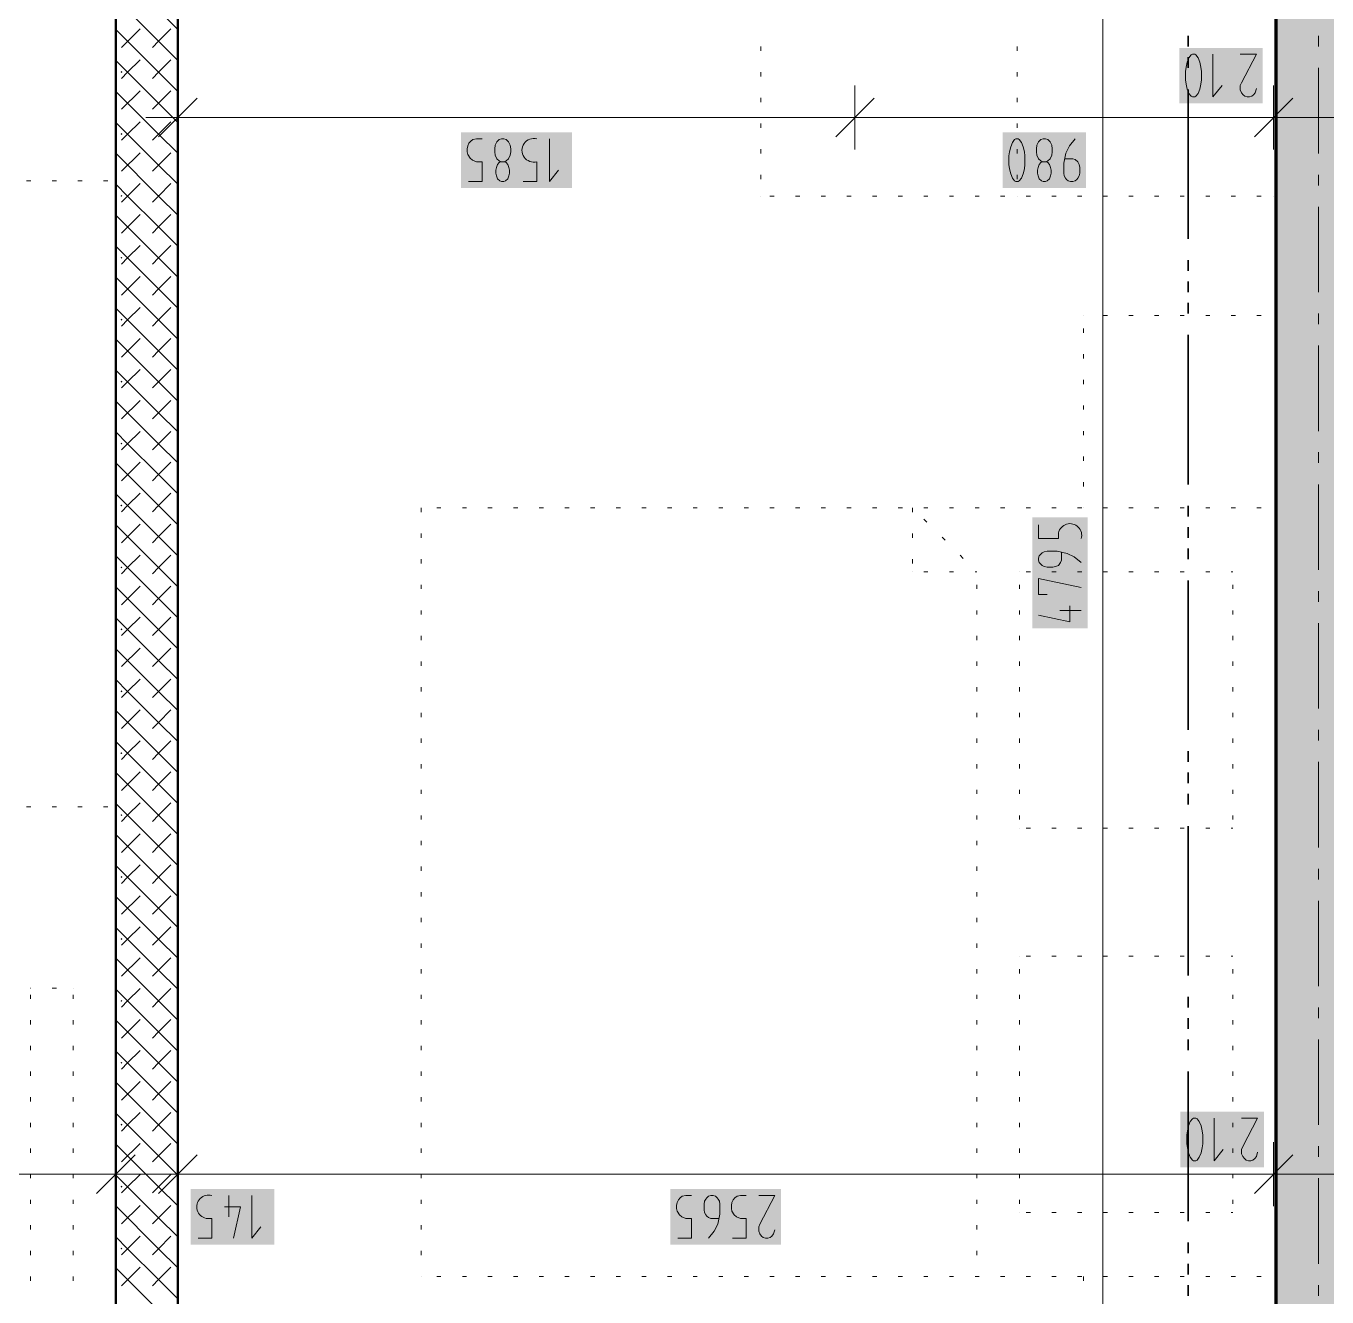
# Model space of a CAD drawing. Header units: millimetres. Extents: x 0 to 594, y 0 to 420.
# Drawn here: x 255.28 to 286.49, y 149.16 to 179.67 of the extents above; entities that cross this region are included whole.
import ezdxf

# ---------------------------------------------------------------- set-up
doc = ezdxf.new("R2010")
doc.units = ezdxf.units.MM
doc.header["$LTSCALE"] = 8
for name, color, linetype in [('PDF_Koty delkove', 7, 'Continuous'), ('PDF_Nabytek', 7, 'Continuous'), ('PDF_Osy hlavni', 7, 'Continuous'), ('PDF_Pozarni useky', 7, 'Continuous'), ('PDF_Pricky zdene', 7, 'Continuous'), ('PDF_Steny obvodove nosne', 7, 'Continuous')]:
    doc.layers.add(name, color=color, linetype=linetype)

msp = doc.modelspace()

# ---------------------------------------------------------------- linework, layer by layer
at = {"layer": 'PDF_Koty delkove', "lineweight": 18}
for points in [[(281.111, 141.969), (281.111, 172.52), (281.111, 191.118), (281.111, 197.78), (281.111, 199.266), (281.111, 221.099), (281.111, 223.712)], [(283.484, 178.376), (283.484, 178.581), (283.47, 178.683), (283.442, 178.803), (283.401, 178.906), (283.346, 178.974), (283.319, 178.992), (283.264, 178.992), (283.236, 178.974), (283.182, 178.906), (283.141, 178.803), (283.114, 178.683), (283.1, 178.581)], [(283.757, 178.992), (283.757, 177.967), (283.976, 178.239)], [(284.414, 178.992), (284.798, 178.992), (284.441, 178.308), (284.414, 178.239), (284.414, 178.137), (284.441, 178.069), (284.482, 178.018), (284.523, 177.983), (284.578, 177.967), (284.633, 177.967), (284.688, 177.983), (284.729, 178.018), (284.77, 178.069), (284.798, 178.171)], [(283.1, 178.581), (283.1, 178.376), (283.114, 178.274), (283.141, 178.154), (283.182, 178.052), (283.236, 177.983), (283.264, 177.967), (283.319, 177.967), (283.346, 177.983), (283.401, 178.052), (283.442, 178.154), (283.47, 178.274), (283.484, 178.376)], [(258.921, 178.242), (258.921, 177.473), (258.921, 176.704)], [(275.167, 178.242), (275.167, 177.473), (275.167, 176.704)], [(285.212, 178.242), (285.212, 177.473), (285.212, 176.704)], [(259.382, 177.934), (258.459, 177.012)], [(275.628, 177.934), (274.706, 177.012)], [(285.673, 177.934), (284.75, 177.012)], [(258.921, 177.473), (258.152, 177.473)], [(313.656, 177.473), (304.19, 177.473), (299.534, 177.473), (297.409, 177.473), (287.364, 177.473), (285.212, 177.473), (275.167, 177.473), (258.921, 177.473)], [(265.893, 175.936), (266.222, 175.936), (266.222, 176.413), (266.085, 176.413), (265.989, 176.448), (265.934, 176.499), (265.88, 176.585), (265.866, 176.652), (265.866, 176.721), (265.88, 176.79), (265.907, 176.857), (265.948, 176.908), (266.003, 176.943), (266.085, 176.961), (266.222, 176.961)], [(267.837, 176.961), (267.837, 175.936), (268.056, 176.208)], [(279.52, 176.721), (279.52, 176.652), (279.534, 176.567), (279.574, 176.482), (279.629, 176.431), (279.656, 176.413), (279.766, 176.413), (279.793, 176.431), (279.848, 176.482), (279.889, 176.567), (279.903, 176.652), (279.903, 176.721), (279.889, 176.806), (279.848, 176.892), (279.793, 176.943), (279.738, 176.961), (279.684, 176.961), (279.629, 176.943)], [(279.629, 176.943), (279.574, 176.892), (279.534, 176.806), (279.52, 176.721)], [(280.45, 176.961), (280.313, 176.79), (280.231, 176.618), (280.177, 176.38), (280.177, 176.14), (280.191, 176.072), (280.218, 176.021), (280.245, 175.987), (280.286, 175.952), (280.341, 175.936), (280.395, 175.936), (280.45, 175.952), (280.491, 175.987), (280.519, 176.021), (280.547, 176.072), (280.56, 176.14), (280.56, 176.277), (280.547, 176.345), (280.519, 176.413), (280.45, 176.465), (280.395, 176.482), (280.204, 176.482)], [(266.77, 176.413), (266.797, 176.396), (266.838, 176.345), (266.865, 176.277), (266.879, 176.208), (266.879, 176.14), (266.865, 176.072), (266.838, 176.003), (266.783, 175.952), (266.742, 175.936), (266.688, 175.936), (266.647, 175.952), (266.592, 176.003), (266.564, 176.072), (266.55, 176.14), (266.55, 176.208), (266.564, 176.277), (266.592, 176.345), (266.633, 176.396)], [(266.633, 176.396), (266.66, 176.413)], [(279.766, 176.413), (279.793, 176.396), (279.834, 176.345), (279.862, 176.277), (279.875, 176.208), (279.875, 176.14), (279.862, 176.072), (279.834, 176.003), (279.779, 175.952), (279.738, 175.936), (279.684, 175.936), (279.643, 175.952), (279.588, 176.003), (279.561, 176.072), (279.547, 176.14), (279.547, 176.208), (279.561, 176.277), (279.588, 176.345), (279.629, 176.396), (279.656, 176.413)], [(280.598, 166.791), (280.427, 166.928), (280.256, 167.01), (280.017, 167.064), (279.777, 167.064), (279.71, 167.05), (279.658, 167.023), (279.625, 166.996), (279.59, 166.955), (279.573, 166.9), (279.573, 166.846), (279.59, 166.791), (279.625, 166.749), (279.658, 166.722), (279.71, 166.694), (279.777, 166.68), (279.915, 166.68), (279.982, 166.694), (280.051, 166.722), (280.102, 166.791), (280.12, 166.846), (280.12, 167.037)], [(279.777, 166.023), (279.573, 166.023), (279.573, 166.407), (280.598, 166.189)], [(280.325, 165.75), (280.325, 165.366), (279.573, 165.531)], [(280.598, 165.641), (280.086, 165.641)], [(283.786, 153.458), (283.786, 152.433), (284.005, 152.705)], [(284.443, 153.458), (284.827, 153.458), (284.471, 152.774), (284.443, 152.705), (284.443, 152.603), (284.471, 152.535), (284.512, 152.484), (284.553, 152.449), (284.608, 152.433), (284.662, 152.433), (284.717, 152.449)], [(257.434, 152.88), (257.434, 152.111), (257.434, 151.343)], [(258.921, 152.88), (258.921, 152.111), (258.921, 151.343)], [(285.212, 152.88), (285.212, 152.111), (285.212, 151.343)], [(257.896, 152.573), (256.973, 151.65)], [(259.382, 152.573), (258.459, 151.65)], [(284.717, 152.449), (284.758, 152.484), (284.799, 152.535), (284.827, 152.637)], [(285.673, 152.573), (284.75, 151.65)], [(287.364, 152.111), (285.212, 152.111), (258.921, 152.111), (257.434, 152.111), (222.79, 152.111), (220.637, 152.111), (185.993, 152.111), (184.506, 152.111), (158.215, 152.111), (156.063, 152.111), (143.251, 152.111), (140.893, 152.111), (128.081, 152.111), (125.928, 152.111), (69.759, 152.111), (65.966, 152.111), (65.197, 152.111)], [(260.148, 151.599), (260.148, 151.086)], [(260.696, 151.599), (260.696, 150.574), (260.914, 150.847)], [(270.916, 150.574), (271.244, 150.574), (271.244, 151.051), (271.107, 151.051), (271.012, 151.086), (270.957, 151.138), (270.903, 151.223), (270.889, 151.29), (270.889, 151.359), (270.903, 151.428), (270.93, 151.495), (270.971, 151.547), (271.025, 151.581), (271.107, 151.599), (271.244, 151.599)], [(271.901, 151.051), (271.71, 151.051), (271.655, 151.069), (271.614, 151.103), (271.587, 151.138), (271.56, 151.188), (271.546, 151.256), (271.546, 151.393), (271.56, 151.461), (271.587, 151.513), (271.614, 151.547), (271.655, 151.581), (271.71, 151.599), (271.764, 151.599), (271.819, 151.581), (271.86, 151.547), (271.887, 151.513), (271.915, 151.461), (271.929, 151.393), (271.929, 151.154), (271.874, 150.915), (271.792, 150.744), (271.655, 150.574)], [(272.203, 151.359), (272.217, 151.428), (272.244, 151.495), (272.285, 151.547), (272.339, 151.581), (272.421, 151.599), (272.558, 151.599)], [(272.86, 151.599), (273.243, 151.599), (272.887, 150.915), (272.86, 150.847), (272.86, 150.744), (272.887, 150.676), (272.928, 150.625), (272.969, 150.59), (273.024, 150.574), (273.078, 150.574), (273.133, 150.59), (273.174, 150.625), (273.215, 150.676), (273.243, 150.778)], [(260.039, 151.325), (260.422, 151.325), (260.257, 150.574)], [(272.23, 150.574), (272.558, 150.574), (272.558, 151.051), (272.421, 151.051), (272.326, 151.086), (272.271, 151.138), (272.217, 151.223), (272.203, 151.29), (272.203, 151.359)]]:
    msp.add_lwpolyline(points, dxfattribs=at)
for points in [[(266.523, 176.721), (266.523, 176.652), (266.537, 176.567), (266.578, 176.482), (266.633, 176.431), (266.66, 176.413), (266.77, 176.413), (266.797, 176.431), (266.852, 176.482), (266.893, 176.567), (266.907, 176.652), (266.907, 176.721), (266.893, 176.806), (266.852, 176.892), (266.797, 176.943), (266.742, 176.961), (266.688, 176.961), (266.633, 176.943), (266.578, 176.892), (266.537, 176.806)], [(278.863, 176.55), (278.863, 176.345), (278.877, 176.243), (278.904, 176.123), (278.945, 176.021), (278.999, 175.952), (279.027, 175.936), (279.081, 175.936), (279.109, 175.952), (279.163, 176.021), (279.205, 176.123), (279.232, 176.243), (279.246, 176.345), (279.246, 176.55), (279.232, 176.652), (279.205, 176.772), (279.163, 176.875), (279.109, 176.943), (279.081, 176.961), (279.027, 176.961), (278.999, 176.943), (278.945, 176.875), (278.904, 176.772), (278.877, 176.652)], [(283.129, 153.047), (283.129, 152.842), (283.143, 152.74), (283.17, 152.62), (283.212, 152.518), (283.266, 152.449), (283.294, 152.433), (283.348, 152.433), (283.376, 152.449), (283.43, 152.518), (283.471, 152.62), (283.499, 152.74), (283.513, 152.842), (283.513, 153.047), (283.499, 153.149), (283.471, 153.269), (283.43, 153.372), (283.376, 153.44), (283.348, 153.458), (283.294, 153.458), (283.266, 153.44), (283.212, 153.372), (283.17, 153.269), (283.143, 153.149)]]:
    msp.add_lwpolyline(points, close=True, dxfattribs=at)
for points in [[(267.207, 175.936), (267.536, 175.936), (267.536, 176.413, -1.306892), (267.536, 176.961)], [(279.573, 167.694), (279.573, 167.365), (280.051, 167.365), (280.051, 167.503, -1.034077), (280.598, 167.365)], [(259.409, 150.574), (259.737, 150.574), (259.737, 151.051), (259.6, 151.051, -1.034071), (259.737, 151.599)]]:
    msp.add_lwpolyline(points, format="xyb", dxfattribs=at)
at = {"layer": 'PDF_Koty delkove', "color": 7, "lineweight": 18, "true_color": 0xffffff, "transparency": 33554559}
for points in [[(284.951, 179.145), (282.947, 179.145), (284.951, 177.813), (282.947, 177.813)], [(268.375, 177.114), (265.713, 177.114), (268.375, 175.782), (265.713, 175.782)], [(280.714, 177.114), (278.709, 177.114), (280.714, 175.782), (278.709, 175.782)], [(280.752, 165.213), (280.752, 167.875), (279.42, 165.213), (279.42, 167.875)], [(284.981, 153.612), (282.976, 153.612), (284.981, 152.279), (282.976, 152.279)], [(261.233, 151.753), (259.228, 151.753), (261.233, 150.42), (259.228, 150.42)], [(273.397, 151.753), (270.735, 151.753), (273.397, 150.42), (270.735, 150.42)]]:
    msp.add_solid(points, dxfattribs=at)
at = {"layer": 'PDF_Nabytek', "lineweight": 13}
for points in [[(257.434, 179.072), (257.434, 179.174)], [(272.912, 179.072), (272.912, 179.174)], [(272.912, 179.072), (272.912, 179.174)], [(279.062, 179.072), (279.062, 179.174)], [(257.434, 178.457), (257.434, 178.559)], [(272.912, 178.457), (272.912, 178.559)], [(272.912, 178.457), (272.912, 178.559)], [(279.062, 178.457), (279.062, 178.559)], [(257.434, 177.842), (257.434, 177.944)], [(272.912, 177.842), (272.912, 177.944)], [(272.912, 177.842), (272.912, 177.944)], [(279.062, 177.842), (279.062, 177.944)], [(257.434, 177.227), (257.434, 177.329)], [(272.912, 177.227), (272.912, 177.329)], [(272.912, 177.227), (272.912, 177.329)], [(279.062, 177.227), (279.062, 177.329)], [(257.434, 176.612), (257.434, 176.714)], [(272.912, 176.612), (272.912, 176.714)], [(272.912, 176.612), (272.912, 176.714)], [(279.062, 176.612), (279.062, 176.714)], [(257.434, 175.997), (257.434, 176.099)], [(272.912, 175.997), (272.912, 176.099)], [(272.912, 175.997), (272.912, 176.099)], [(279.062, 175.997), (279.062, 176.099)], [(255.395, 175.951), (255.293, 175.951)], [(256.01, 175.951), (255.908, 175.951)], [(256.625, 175.951), (256.523, 175.951)], [(257.24, 175.951), (257.138, 175.951)], [(257.434, 175.951), (257.434, 175.951)], [(257.434, 175.951), (257.434, 175.951)], [(272.912, 175.589), (272.912, 175.589)], [(272.912, 175.589), (272.912, 175.589)], [(272.912, 175.589), (272.912, 175.589)], [(273.23, 175.589), (273.128, 175.589)], [(273.845, 175.589), (273.743, 175.589)], [(274.46, 175.589), (274.358, 175.589)], [(275.075, 175.589), (274.973, 175.589)], [(275.69, 175.589), (275.588, 175.589)], [(276.305, 175.589), (276.203, 175.589)], [(276.92, 175.589), (276.818, 175.589)], [(277.535, 175.589), (277.433, 175.589)], [(278.15, 175.589), (278.048, 175.589)], [(278.765, 175.589), (278.663, 175.589)], [(279.062, 175.589), (279.062, 175.589)], [(279.38, 175.589), (279.278, 175.589)], [(279.995, 175.589), (279.893, 175.589)], [(280.61, 175.589), (280.508, 175.589)], [(281.225, 175.589), (281.123, 175.589)], [(281.84, 175.589), (281.738, 175.589)], [(282.455, 175.589), (282.353, 175.589)], [(283.07, 175.589), (282.968, 175.589)], [(283.685, 175.589), (283.583, 175.589)], [(284.3, 175.589), (284.198, 175.589)], [(284.915, 175.589), (284.813, 175.589)], [(285.212, 175.589), (285.212, 175.589)], [(280.651, 172.719), (280.651, 172.719)], [(280.651, 172.719), (280.651, 172.719)], [(281.225, 172.719), (281.123, 172.719)], [(281.84, 172.719), (281.738, 172.719)], [(282.455, 172.719), (282.353, 172.719)], [(283.07, 172.719), (282.968, 172.719)], [(283.685, 172.719), (283.583, 172.719)], [(284.3, 172.719), (284.198, 172.719)], [(284.915, 172.719), (284.813, 172.719)], [(285.263, 172.719), (285.263, 172.719)], [(285.263, 172.719), (285.263, 172.719)], [(280.651, 172.307), (280.651, 172.409)], [(285.263, 172.307), (285.263, 172.409)], [(280.651, 171.692), (280.651, 171.794)], [(285.263, 171.692), (285.263, 171.794)], [(280.651, 171.077), (280.651, 171.179)], [(285.263, 171.077), (285.263, 171.179)], [(280.651, 170.462), (280.651, 170.564)], [(285.263, 170.462), (285.263, 170.564)], [(280.651, 169.847), (280.651, 169.949)], [(285.263, 169.847), (285.263, 169.949)], [(280.651, 169.232), (280.651, 169.334)], [(285.263, 169.232), (285.263, 169.334)], [(280.651, 168.617), (280.651, 168.719)], [(285.263, 168.617), (285.263, 168.719)], [(264.763, 168.107), (264.763, 168.107)], [(264.763, 168.107), (264.763, 168.107)], [(264.763, 168.002), (264.763, 168.104)], [(265.235, 168.107), (265.133, 168.107)], [(265.85, 168.107), (265.748, 168.107)], [(266.465, 168.107), (266.363, 168.107)], [(267.08, 168.107), (266.978, 168.107)], [(267.695, 168.107), (267.593, 168.107)], [(268.31, 168.107), (268.208, 168.107)], [(268.925, 168.107), (268.823, 168.107)], [(269.54, 168.107), (269.438, 168.107)], [(270.155, 168.107), (270.053, 168.107)], [(270.77, 168.107), (270.668, 168.107)], [(271.385, 168.107), (271.283, 168.107)], [(272, 168.107), (271.898, 168.107)], [(272.615, 168.107), (272.513, 168.107)], [(273.23, 168.107), (273.128, 168.107)], [(273.845, 168.107), (273.743, 168.107)], [(274.46, 168.107), (274.358, 168.107)], [(275.075, 168.107), (274.973, 168.107)], [(275.69, 168.107), (275.588, 168.107)], [(276.305, 168.107), (276.203, 168.107)], [(276.551, 168.107), (276.551, 168.107)], [(276.551, 168.107), (276.551, 168.107)], [(276.551, 168.002), (276.551, 168.104)], [(276.92, 168.107), (276.818, 168.107)], [(277.535, 168.107), (277.433, 168.107)], [(278.15, 168.107), (278.048, 168.107)], [(278.765, 168.107), (278.663, 168.107)], [(279.38, 168.107), (279.278, 168.107)], [(279.995, 168.107), (279.893, 168.107)], [(280.61, 168.107), (280.508, 168.107)], [(280.651, 168.107), (280.651, 168.107)], [(281.225, 168.107), (281.123, 168.107)], [(281.84, 168.107), (281.738, 168.107)], [(282.455, 168.107), (282.353, 168.107)], [(283.07, 168.107), (282.968, 168.107)], [(283.685, 168.107), (283.583, 168.107)], [(284.3, 168.107), (284.198, 168.107)], [(284.915, 168.107), (284.813, 168.107)], [(285.263, 168.107), (285.263, 168.107)], [(285.263, 168.107), (285.263, 168.107)], [(285.263, 168.107), (285.263, 168.107)], [(285.263, 168.002), (285.263, 168.104)], [(276.895, 167.762), (276.823, 167.835)], [(264.763, 167.387), (264.763, 167.489)], [(276.551, 167.387), (276.551, 167.489)], [(277.33, 167.327), (277.258, 167.4)], [(285.263, 167.387), (285.263, 167.489)], [(264.763, 166.772), (264.763, 166.874)], [(276.551, 166.772), (276.551, 166.874)], [(277.765, 166.892), (277.692, 166.965)], [(285.263, 166.772), (285.263, 166.874)], [(276.551, 166.569), (276.551, 166.569)], [(276.551, 166.569), (276.551, 166.569)], [(276.92, 166.569), (276.818, 166.569)], [(277.535, 166.569), (277.433, 166.569)], [(278.088, 166.569), (278.048, 166.569)], [(278.088, 166.569), (278.088, 166.569)], [(278.088, 166.569), (278.088, 166.569)], [(278.088, 166.569), (278.088, 166.569)], [(279.113, 166.569), (279.113, 166.569)], [(279.113, 166.569), (279.113, 166.569)], [(279.38, 166.569), (279.278, 166.569)], [(279.995, 166.569), (279.893, 166.569)], [(280.61, 166.569), (280.508, 166.569)], [(281.225, 166.569), (281.123, 166.569)], [(281.84, 166.569), (281.738, 166.569)], [(282.455, 166.569), (282.353, 166.569)], [(283.07, 166.569), (282.968, 166.569)], [(283.685, 166.569), (283.583, 166.569)], [(284.238, 166.569), (284.198, 166.569)], [(284.238, 166.569), (284.238, 166.569)], [(264.763, 166.157), (264.763, 166.259)], [(278.088, 166.157), (278.088, 166.259)], [(279.113, 166.157), (279.113, 166.259)], [(284.238, 166.157), (284.238, 166.259)], [(285.263, 166.157), (285.263, 166.259)], [(264.763, 165.542), (264.763, 165.644)], [(278.088, 165.542), (278.088, 165.644)], [(279.113, 165.542), (279.113, 165.644)], [(284.238, 165.542), (284.238, 165.644)], [(285.263, 165.542), (285.263, 165.644)], [(264.763, 164.927), (264.763, 165.029)], [(278.088, 164.927), (278.088, 165.029)], [(279.113, 164.927), (279.113, 165.029)], [(284.238, 164.927), (284.238, 165.029)], [(285.263, 164.927), (285.263, 165.029)], [(264.763, 164.312), (264.763, 164.414)], [(278.088, 164.312), (278.088, 164.414)], [(279.113, 164.312), (279.113, 164.414)], [(284.238, 164.312), (284.238, 164.414)], [(285.263, 164.312), (285.263, 164.414)], [(264.763, 163.697), (264.763, 163.799)], [(278.088, 163.697), (278.088, 163.799)], [(279.113, 163.697), (279.113, 163.799)], [(284.238, 163.697), (284.238, 163.799)], [(285.263, 163.697), (285.263, 163.799)], [(264.763, 163.082), (264.763, 163.184)], [(278.088, 163.082), (278.088, 163.184)], [(279.113, 163.082), (279.113, 163.184)], [(284.238, 163.082), (284.238, 163.184)], [(285.263, 163.082), (285.263, 163.184)], [(264.763, 162.467), (264.763, 162.569)], [(278.088, 162.467), (278.088, 162.569)], [(279.113, 162.467), (279.113, 162.569)], [(284.238, 162.467), (284.238, 162.569)], [(285.263, 162.467), (285.263, 162.569)], [(264.763, 161.852), (264.763, 161.954)], [(278.088, 161.852), (278.088, 161.954)], [(279.113, 161.852), (279.113, 161.954)], [(284.238, 161.852), (284.238, 161.954)], [(285.263, 161.852), (285.263, 161.954)], [(264.763, 161.237), (264.763, 161.339)], [(278.088, 161.237), (278.088, 161.339)], [(279.113, 161.237), (279.113, 161.339)], [(284.238, 161.237), (284.238, 161.339)], [(285.263, 161.237), (285.263, 161.339)], [(255.395, 160.932), (255.293, 160.932)], [(256.01, 160.932), (255.908, 160.932)], [(256.625, 160.932), (256.523, 160.932)], [(257.24, 160.932), (257.138, 160.932)], [(257.434, 160.932), (257.434, 160.932)], [(257.434, 160.932), (257.434, 160.932)], [(257.434, 160.622), (257.434, 160.724)], [(264.763, 160.622), (264.763, 160.724)], [(278.088, 160.622), (278.088, 160.724)], [(279.113, 160.622), (279.113, 160.724)], [(284.238, 160.622), (284.238, 160.724)], [(285.263, 160.622), (285.263, 160.724)], [(279.113, 160.419), (279.113, 160.419)], [(279.113, 160.419), (279.113, 160.419)], [(279.38, 160.419), (279.278, 160.419)], [(279.995, 160.419), (279.893, 160.419)], [(280.61, 160.419), (280.508, 160.419)], [(281.225, 160.419), (281.123, 160.419)], [(281.84, 160.419), (281.738, 160.419)], [(282.455, 160.419), (282.353, 160.419)], [(283.07, 160.419), (282.968, 160.419)], [(283.685, 160.419), (283.583, 160.419)], [(284.238, 160.419), (284.198, 160.419)], [(284.238, 160.419), (284.238, 160.419)], [(284.238, 160.419), (284.238, 160.419)], [(257.434, 160.007), (257.434, 160.109)], [(264.763, 160.007), (264.763, 160.109)], [(278.088, 160.007), (278.088, 160.109)], [(285.263, 160.007), (285.263, 160.109)], [(257.434, 159.392), (257.434, 159.494)], [(264.763, 159.392), (264.763, 159.494)], [(278.088, 159.392), (278.088, 159.494)], [(285.263, 159.392), (285.263, 159.494)], [(257.434, 158.777), (257.434, 158.879)], [(264.763, 158.777), (264.763, 158.879)], [(278.088, 158.777), (278.088, 158.879)], [(285.263, 158.777), (285.263, 158.879)], [(257.434, 158.162), (257.434, 158.264)], [(264.763, 158.162), (264.763, 158.264)], [(278.088, 158.162), (278.088, 158.264)], [(285.263, 158.162), (285.263, 158.264)], [(257.434, 157.547), (257.434, 157.649)], [(264.763, 157.547), (264.763, 157.649)], [(278.088, 157.547), (278.088, 157.649)], [(285.263, 157.547), (285.263, 157.649)], [(279.113, 157.344), (279.113, 157.344)], [(279.113, 157.344), (279.113, 157.344)], [(279.38, 157.344), (279.278, 157.344)], [(279.995, 157.344), (279.893, 157.344)], [(280.61, 157.344), (280.508, 157.344)], [(281.225, 157.344), (281.123, 157.344)], [(281.84, 157.344), (281.738, 157.344)], [(282.455, 157.344), (282.353, 157.344)], [(283.07, 157.344), (282.968, 157.344)], [(283.685, 157.344), (283.583, 157.344)], [(284.238, 157.344), (284.198, 157.344)], [(284.238, 157.344), (284.238, 157.344)], [(284.238, 157.344), (284.238, 157.344)], [(257.434, 156.932), (257.434, 157.034)], [(264.763, 156.932), (264.763, 157.034)], [(278.088, 156.932), (278.088, 157.034)], [(279.113, 156.932), (279.113, 157.034)], [(284.238, 156.932), (284.238, 157.034)], [(285.263, 156.932), (285.263, 157.034)], [(255.395, 156.576), (255.385, 156.576)], [(255.385, 156.576), (255.385, 156.576)], [(255.385, 156.576), (255.385, 156.576)], [(255.385, 156.317), (255.385, 156.419)], [(256.01, 156.576), (255.908, 156.576)], [(256.409, 156.576), (256.409, 156.576)], [(256.409, 156.576), (256.409, 156.576)], [(256.409, 156.317), (256.409, 156.419)], [(257.434, 156.317), (257.434, 156.419)], [(264.763, 156.317), (264.763, 156.419)], [(278.088, 156.317), (278.088, 156.419)], [(279.113, 156.317), (279.113, 156.419)], [(284.238, 156.317), (284.238, 156.419)], [(285.263, 156.317), (285.263, 156.419)], [(255.385, 155.702), (255.385, 155.804)], [(256.409, 155.702), (256.409, 155.804)], [(257.434, 155.702), (257.434, 155.804)], [(264.763, 155.702), (264.763, 155.804)], [(278.088, 155.702), (278.088, 155.804)], [(279.113, 155.702), (279.113, 155.804)], [(284.238, 155.702), (284.238, 155.804)], [(285.263, 155.702), (285.263, 155.804)], [(255.385, 155.087), (255.385, 155.189)], [(256.409, 155.087), (256.409, 155.189)], [(257.434, 155.087), (257.434, 155.189)], [(264.763, 155.087), (264.763, 155.189)], [(278.088, 155.087), (278.088, 155.189)], [(279.113, 155.087), (279.113, 155.189)], [(284.238, 155.087), (284.238, 155.189)], [(285.263, 155.087), (285.263, 155.189)], [(255.385, 154.472), (255.385, 154.574)], [(256.409, 154.472), (256.409, 154.574)], [(257.434, 154.472), (257.434, 154.574)], [(264.763, 154.472), (264.763, 154.574)], [(278.088, 154.472), (278.088, 154.574)], [(279.113, 154.472), (279.113, 154.574)], [(284.238, 154.472), (284.238, 154.574)], [(285.263, 154.472), (285.263, 154.574)], [(255.385, 153.857), (255.385, 153.959)], [(256.409, 153.857), (256.409, 153.959)], [(257.434, 153.857), (257.434, 153.959)], [(264.763, 153.857), (264.763, 153.959)], [(278.088, 153.857), (278.088, 153.959)], [(279.113, 153.857), (279.113, 153.959)], [(284.238, 153.857), (284.238, 153.959)], [(285.263, 153.857), (285.263, 153.959)], [(255.385, 153.242), (255.385, 153.344)], [(256.409, 153.242), (256.409, 153.344)], [(257.434, 153.242), (257.434, 153.344)], [(264.763, 153.242), (264.763, 153.344)], [(278.088, 153.242), (278.088, 153.344)], [(279.113, 153.242), (279.113, 153.344)], [(284.238, 153.242), (284.238, 153.344)], [(285.263, 153.242), (285.263, 153.344)], [(255.385, 152.627), (255.385, 152.729)], [(256.409, 152.627), (256.409, 152.729)], [(257.434, 152.627), (257.434, 152.729)], [(264.763, 152.627), (264.763, 152.729)], [(278.088, 152.627), (278.088, 152.729)], [(279.113, 152.627), (279.113, 152.729)], [(284.238, 152.627), (284.238, 152.729)], [(285.263, 152.627), (285.263, 152.729)], [(255.385, 152.012), (255.385, 152.114)], [(256.409, 152.012), (256.409, 152.114)], [(257.434, 152.012), (257.434, 152.114)], [(264.763, 152.012), (264.763, 152.114)], [(278.088, 152.012), (278.088, 152.114)], [(279.113, 152.012), (279.113, 152.114)], [(284.238, 152.012), (284.238, 152.114)], [(285.263, 152.012), (285.263, 152.114)], [(255.385, 151.397), (255.385, 151.499)], [(256.409, 151.397), (256.409, 151.499)], [(257.434, 151.397), (257.434, 151.499)], [(264.763, 151.397), (264.763, 151.499)], [(278.088, 151.397), (278.088, 151.499)], [(279.113, 151.397), (279.113, 151.499)], [(284.238, 151.397), (284.238, 151.499)], [(285.263, 151.397), (285.263, 151.499)], [(279.113, 151.194), (279.113, 151.194)], [(279.113, 151.194), (279.113, 151.194)], [(279.38, 151.194), (279.278, 151.194)], [(279.995, 151.194), (279.893, 151.194)], [(280.61, 151.194), (280.508, 151.194)], [(281.225, 151.194), (281.123, 151.194)], [(281.84, 151.194), (281.738, 151.194)], [(282.455, 151.194), (282.353, 151.194)], [(283.07, 151.194), (282.968, 151.194)], [(283.685, 151.194), (283.583, 151.194)], [(284.238, 151.194), (284.198, 151.194)], [(284.238, 151.194), (284.238, 151.194)], [(284.238, 151.194), (284.238, 151.194)], [(255.385, 150.782), (255.385, 150.884)], [(256.409, 150.782), (256.409, 150.884)], [(257.434, 150.782), (257.434, 150.884)], [(264.763, 150.782), (264.763, 150.884)], [(278.088, 150.782), (278.088, 150.884)], [(285.263, 150.782), (285.263, 150.884)], [(255.385, 150.167), (255.385, 150.269)], [(256.409, 150.167), (256.409, 150.269)], [(257.434, 150.167), (257.434, 150.269)], [(264.763, 150.167), (264.763, 150.269)], [(278.088, 150.167), (278.088, 150.269)], [(285.263, 150.167), (285.263, 150.269)], [(255.385, 149.552), (255.385, 149.654)], [(256.409, 149.552), (256.409, 149.654)], [(257.434, 149.552), (257.434, 149.654)], [(264.763, 149.657), (264.763, 149.657)], [(264.763, 149.657), (264.763, 149.657)], [(265.235, 149.657), (265.133, 149.657)], [(265.85, 149.657), (265.748, 149.657)], [(266.465, 149.657), (266.363, 149.657)], [(267.08, 149.657), (266.978, 149.657)], [(267.695, 149.657), (267.593, 149.657)], [(268.31, 149.657), (268.208, 149.657)], [(268.925, 149.657), (268.823, 149.657)], [(269.54, 149.657), (269.438, 149.657)], [(270.155, 149.657), (270.053, 149.657)], [(270.77, 149.657), (270.668, 149.657)], [(271.385, 149.657), (271.283, 149.657)], [(272, 149.657), (271.898, 149.657)], [(272.615, 149.657), (272.513, 149.657)], [(273.23, 149.657), (273.128, 149.657)], [(273.845, 149.657), (273.743, 149.657)], [(274.46, 149.657), (274.358, 149.657)], [(275.075, 149.657), (274.973, 149.657)], [(275.69, 149.657), (275.588, 149.657)], [(276.305, 149.657), (276.203, 149.657)], [(276.92, 149.657), (276.818, 149.657)], [(277.535, 149.657), (277.433, 149.657)], [(278.15, 149.657), (278.048, 149.657)], [(278.088, 149.657), (278.088, 149.657)], [(278.765, 149.657), (278.663, 149.657)], [(279.38, 149.657), (279.278, 149.657)], [(279.995, 149.657), (279.893, 149.657)], [(280.61, 149.657), (280.508, 149.657)], [(280.651, 149.657), (280.651, 149.657)], [(280.651, 149.552), (280.651, 149.654)], [(281.225, 149.657), (281.123, 149.657)], [(281.84, 149.657), (281.738, 149.657)], [(282.455, 149.657), (282.353, 149.657)], [(283.07, 149.657), (282.968, 149.657)], [(283.685, 149.657), (283.583, 149.657)], [(284.3, 149.657), (284.198, 149.657)], [(284.915, 149.657), (284.813, 149.657)], [(285.263, 149.657), (285.263, 149.657)], [(285.263, 149.657), (285.263, 149.657)], [(285.263, 149.657), (285.263, 149.657)], [(285.263, 149.552), (285.263, 149.654)]]:
    msp.add_lwpolyline(points, dxfattribs=at)
at = {"layer": 'PDF_Osy hlavni', "lineweight": 18}
for points in [[(286.288, 179.174), (286.288, 179.43)], [(286.288, 176.612), (286.288, 178.662)], [(286.288, 175.843), (286.288, 176.099)], [(286.288, 173.28), (286.288, 175.33)], [(286.288, 172.512), (286.288, 172.768)], [(286.288, 169.949), (286.288, 171.999)], [(286.288, 169.181), (286.288, 169.437)], [(286.288, 166.618), (286.288, 168.668)], [(286.288, 165.849), (286.288, 166.106)], [(286.288, 163.287), (286.288, 165.337)], [(286.288, 162.518), (286.288, 162.774)], [(286.288, 159.956), (286.288, 162.006)], [(286.288, 159.187), (286.288, 159.443)], [(286.288, 156.624), (286.288, 158.674)], [(286.288, 155.856), (286.288, 156.112)], [(286.288, 153.293), (286.288, 155.343)], [(286.288, 152.524), (286.288, 152.781)], [(286.288, 149.962), (286.288, 152.012)], [(286.288, 149.193), (286.288, 149.449)]]:
    msp.add_lwpolyline(points, dxfattribs=at)
at = {"layer": 'PDF_Pozarni useky', "lineweight": 35}
for points in [[(283.162, 179.174), (283.162, 179.43)], [(283.162, 178.662), (283.162, 178.918)], [(283.162, 174.562), (283.162, 178.149)], [(283.162, 173.793), (283.162, 174.049)], [(283.162, 173.28), (283.162, 173.537)], [(283.162, 172.768), (283.162, 173.024)], [(283.162, 168.668), (283.162, 172.255)], [(283.162, 167.899), (283.162, 168.156)], [(283.162, 167.387), (283.162, 167.643)], [(283.162, 166.874), (283.162, 167.131)], [(283.162, 162.774), (283.162, 166.362)], [(283.162, 162.006), (283.162, 162.262)], [(283.162, 161.493), (283.162, 161.749)], [(283.162, 160.981), (283.162, 161.237)], [(283.162, 156.881), (283.162, 160.468)], [(283.162, 156.112), (283.162, 156.368)], [(283.162, 155.599), (283.162, 155.856)], [(283.162, 155.087), (283.162, 155.343)], [(283.162, 150.987), (283.162, 154.574)], [(283.162, 150.218), (283.162, 150.474)], [(283.162, 149.706), (283.162, 149.962)], [(283.162, 149.193), (283.162, 149.449)]]:
    msp.add_lwpolyline(points, dxfattribs=at)
at = {"layer": 'PDF_Pricky zdene', "lineweight": 50}
msp.add_lwpolyline([(258.921, 141.969), (258.921, 191.118), (257.588, 191.118), (257.434, 191.118), (257.434, 141.969), (257.434, 141.816), (258.921, 141.816)], dxfattribs=at)
at = {"layer": 'PDF_Pricky zdene', "lineweight": 9}
for points in [[(258.921, 179.587), (258.459, 180.048), (258.757, 180.345)], [(258.311, 179.156), (258.459, 179.305), (257.716, 180.048)], [(258.459, 178.562), (257.434, 179.587)], [(257.568, 179.156), (258.014, 179.602)], [(258.459, 179.305), (258.757, 179.602)], [(258.921, 178.843), (258.459, 179.305)], [(257.716, 178.562), (258.014, 178.859)], [(258.921, 178.1), (258.459, 178.562), (258.757, 178.859)], [(257.716, 178.562), (257.434, 178.843)], [(257.568, 178.413), (257.716, 178.562)], [(258.921, 177.357), (258.459, 177.818), (257.716, 178.562)], [(258.311, 178.413), (258.459, 178.562)], [(258.459, 177.075), (257.434, 178.1)], [(257.568, 177.67), (258.014, 178.116)], [(258.459, 177.818), (258.757, 178.116)], [(258.311, 177.67), (258.459, 177.818)], [(257.716, 177.075), (257.434, 177.357)], [(258.311, 176.184), (258.459, 176.332), (257.716, 177.075), (258.014, 177.373)], [(258.921, 176.614), (258.459, 177.075), (258.757, 177.373)], [(257.568, 176.927), (257.716, 177.075)], [(258.311, 176.927), (258.459, 177.075)], [(258.459, 175.589), (257.434, 176.614)], [(257.568, 176.184), (258.014, 176.629)], [(258.459, 176.332), (258.757, 176.629)], [(258.921, 175.871), (258.459, 176.332)], [(257.716, 175.589), (257.434, 175.871)], [(258.311, 174.697), (258.459, 174.846), (257.716, 175.589), (258.014, 175.886)], [(258.921, 175.128), (258.459, 175.589), (258.757, 175.886)], [(257.568, 175.44), (257.716, 175.589)], [(258.311, 175.44), (258.459, 175.589)], [(258.459, 174.103), (257.434, 175.128)], [(257.568, 174.697), (258.014, 175.143)], [(258.459, 174.846), (258.757, 175.143)], [(258.921, 174.385), (258.459, 174.846)], [(257.716, 174.103), (257.434, 174.385)], [(257.716, 174.103), (258.014, 174.4)], [(258.921, 173.642), (258.459, 174.103), (258.757, 174.4)], [(257.568, 173.954), (257.716, 174.103)], [(258.921, 172.899), (258.459, 173.36), (257.716, 174.103)], [(258.311, 173.954), (258.459, 174.103)], [(258.921, 172.155), (258.459, 172.617), (257.434, 173.642)], [(257.568, 173.211), (258.014, 173.657)], [(258.459, 173.36), (258.757, 173.657)], [(258.311, 173.211), (258.459, 173.36)], [(257.716, 172.617), (257.434, 172.899)], [(257.568, 172.468), (257.716, 172.617)], [(258.921, 171.412), (258.459, 171.874), (257.716, 172.617), (258.014, 172.914)], [(258.311, 172.468), (258.459, 172.617)], [(258.459, 172.617), (258.757, 172.914)], [(258.921, 170.669), (258.459, 171.13), (257.434, 172.155)], [(257.568, 171.725), (258.014, 172.171)], [(258.459, 171.874), (258.757, 172.171)], [(258.311, 171.725), (258.459, 171.874)], [(258.921, 169.926), (258.459, 170.387), (257.716, 171.13), (257.434, 171.412)], [(257.716, 171.13), (258.014, 171.428)], [(258.459, 171.13), (258.757, 171.428)], [(257.568, 170.982), (257.716, 171.13)], [(258.311, 170.982), (258.459, 171.13)], [(258.921, 169.183), (258.459, 169.644), (257.434, 170.669)], [(257.568, 170.239), (258.014, 170.685)], [(258.311, 170.239), (258.459, 170.387), (258.757, 170.685)], [(258.921, 168.44), (258.459, 168.901), (257.716, 169.644), (257.434, 169.926)], [(257.716, 169.644), (258.014, 169.941)], [(258.459, 169.644), (258.757, 169.941)], [(257.568, 169.496), (257.716, 169.644)], [(258.311, 169.496), (258.459, 169.644)], [(258.921, 167.697), (258.459, 168.158), (257.434, 169.183)], [(257.568, 168.752), (258.014, 169.198)], [(258.311, 168.752), (258.459, 168.901), (258.757, 169.198)], [(258.311, 167.266), (258.459, 167.415), (257.716, 168.158), (257.434, 168.44)], [(257.716, 168.158), (258.014, 168.455)], [(258.459, 168.158), (258.757, 168.455)], [(257.568, 168.009), (257.716, 168.158)], [(258.311, 168.009), (258.459, 168.158)], [(258.921, 166.21), (258.459, 166.672), (257.434, 167.697)], [(257.568, 167.266), (258.014, 167.712)], [(258.459, 167.415), (258.757, 167.712)], [(258.921, 166.954), (258.459, 167.415)], [(258.757, 166.226), (258.459, 165.929), (257.716, 166.672), (257.434, 166.954)], [(257.568, 166.523), (257.716, 166.672), (258.014, 166.969)], [(258.311, 166.523), (258.459, 166.672), (258.757, 166.969)], [(258.921, 164.724), (258.459, 165.185), (257.434, 166.21)], [(257.568, 165.78), (258.014, 166.226)], [(258.921, 165.467), (258.459, 165.929), (258.311, 165.78)], [(258.757, 164.74), (258.459, 164.442), (257.716, 165.185), (257.434, 165.467)], [(257.568, 165.037), (257.716, 165.185), (258.014, 165.483)], [(258.311, 165.037), (258.459, 165.185), (258.757, 165.483)], [(258.921, 163.238), (258.459, 163.699), (257.434, 164.724)], [(257.568, 164.294), (258.014, 164.74)], [(258.311, 164.294), (258.459, 164.442)], [(258.921, 163.981), (258.459, 164.442)], [(258.757, 163.253), (258.459, 162.956), (257.716, 163.699), (257.434, 163.981)], [(257.568, 163.551), (257.716, 163.699), (258.014, 163.996)], [(258.311, 163.551), (258.459, 163.699), (258.757, 163.996)], [(257.568, 162.807), (258.014, 163.253)], [(258.921, 161.752), (258.459, 162.213), (257.434, 163.238)], [(258.921, 162.495), (258.459, 162.956), (258.311, 162.807)], [(258.757, 161.767), (258.459, 161.47), (257.716, 162.213), (257.434, 162.495)], [(257.568, 162.064), (257.716, 162.213), (258.014, 162.51)], [(258.311, 162.064), (258.459, 162.213), (258.757, 162.51)], [(258.921, 160.266), (258.459, 160.727), (257.434, 161.752)], [(257.568, 161.321), (258.014, 161.767)], [(258.921, 161.009), (258.459, 161.47), (258.311, 161.321)], [(258.757, 160.281), (258.459, 159.984), (257.716, 160.727), (257.434, 161.009)], [(257.568, 160.578), (257.716, 160.727), (258.014, 161.024)], [(258.311, 160.578), (258.459, 160.727), (258.757, 161.024)], [(258.921, 158.779), (258.459, 159.241), (257.434, 160.266)], [(257.568, 159.835), (258.014, 160.281)], [(258.311, 159.835), (258.459, 159.984)], [(258.921, 159.522), (258.459, 159.984)], [(258.459, 158.497), (257.716, 159.241), (257.434, 159.522)], [(257.568, 159.092), (257.716, 159.241), (258.014, 159.538)], [(258.311, 159.092), (258.459, 159.241), (258.757, 159.538)], [(258.921, 157.293), (258.459, 157.754), (257.434, 158.779)], [(257.568, 158.349), (258.014, 158.795)], [(258.921, 158.036), (258.459, 158.497), (258.757, 158.795)], [(258.311, 158.349), (258.459, 158.497)], [(258.459, 157.011), (257.716, 157.754), (257.434, 158.036)], [(257.568, 157.606), (257.716, 157.754), (258.014, 158.052)], [(258.311, 157.606), (258.459, 157.754), (258.757, 158.052)], [(258.921, 155.807), (258.459, 156.268), (257.434, 157.293)], [(257.568, 156.863), (258.014, 157.308)], [(258.311, 156.863), (258.459, 157.011)], [(258.921, 156.55), (258.459, 157.011), (258.757, 157.308)], [(258.459, 155.525), (257.716, 156.268), (257.434, 156.55)], [(257.568, 156.119), (257.716, 156.268), (258.014, 156.565)], [(258.311, 156.119), (258.459, 156.268), (258.757, 156.565)], [(258.921, 154.321), (258.459, 154.782), (257.434, 155.807)], [(257.568, 155.376), (258.014, 155.822)], [(258.459, 155.525), (258.757, 155.822)], [(258.921, 155.064), (258.459, 155.525), (258.311, 155.376)], [(258.459, 154.039), (257.716, 154.782), (257.434, 155.064)], [(257.568, 154.633), (257.716, 154.782), (258.014, 155.079)], [(258.311, 154.633), (258.459, 154.782), (258.757, 155.079)], [(258.921, 152.834), (258.459, 153.296), (257.434, 154.321)], [(257.568, 153.89), (258.014, 154.336)], [(258.459, 154.039), (258.757, 154.336)], [(258.921, 153.577), (258.459, 154.039), (258.311, 153.89)], [(258.459, 152.552), (257.716, 153.296), (257.434, 153.577)], [(257.568, 153.147), (257.716, 153.296), (258.014, 153.593)], [(258.311, 153.147), (258.459, 153.296), (258.757, 153.593)], [(258.921, 151.348), (258.459, 151.809), (257.434, 152.834)], [(257.568, 152.404), (258.014, 152.85)], [(258.459, 152.552), (258.757, 152.85)], [(258.921, 152.091), (258.459, 152.552), (258.311, 152.404)], [(258.459, 151.066), (257.716, 151.809), (257.434, 152.091)], [(257.568, 151.661), (257.716, 151.809), (258.014, 152.107)], [(258.311, 151.661), (258.459, 151.809), (258.757, 152.107)], [(258.921, 149.862), (258.459, 150.323), (257.434, 151.348)], [(257.568, 150.918), (258.014, 151.363)], [(258.459, 151.066), (258.757, 151.363)], [(258.921, 150.605), (258.459, 151.066), (258.311, 150.918)], [(258.459, 149.58), (257.716, 150.323), (257.434, 150.605)], [(257.568, 150.174), (257.716, 150.323), (258.014, 150.62)], [(258.311, 150.174), (258.459, 150.323), (258.757, 150.62)], [(258.921, 148.376), (258.459, 148.837), (257.434, 149.862)], [(257.568, 149.431), (258.014, 149.877)], [(258.459, 149.58), (258.757, 149.877)], [(258.921, 149.119), (258.459, 149.58), (258.311, 149.431)]]:
    msp.add_lwpolyline(points, dxfattribs=at)
at = {"layer": 'PDF_Pricky zdene', "lineweight": 9, "transparency": 33554559}
for points in [[(257.568, 178.541), (257.545, 178.565), (257.591, 178.565), (257.568, 178.588)], [(258.459, 178.539), (258.436, 178.562), (258.483, 178.562), (258.459, 178.585)], [(257.568, 177.055), (257.545, 177.078), (257.591, 177.078), (257.568, 177.101)], [(258.459, 177.052), (258.436, 177.075), (258.483, 177.075), (258.459, 177.098)], [(257.568, 175.569), (257.545, 175.592), (257.591, 175.592), (257.568, 175.615)], [(258.459, 175.566), (258.436, 175.589), (258.483, 175.589), (258.459, 175.612)], [(257.568, 174.083), (257.545, 174.106), (257.591, 174.106), (257.568, 174.129)], [(258.459, 174.08), (258.436, 174.103), (258.483, 174.103), (258.459, 174.126)], [(257.568, 172.597), (257.545, 172.62), (257.591, 172.62), (257.568, 172.643)], [(258.459, 172.594), (258.436, 172.617), (258.483, 172.617), (258.459, 172.64)], [(257.568, 171.11), (257.545, 171.133), (257.591, 171.133), (257.568, 171.156)], [(258.459, 171.107), (258.436, 171.13), (258.483, 171.13), (258.459, 171.153)], [(257.568, 169.624), (257.545, 169.647), (257.591, 169.647), (257.568, 169.67)], [(258.459, 169.621), (258.436, 169.644), (258.483, 169.644), (258.459, 169.667)], [(257.568, 168.138), (257.545, 168.161), (257.591, 168.161), (257.568, 168.184)], [(258.459, 168.135), (258.436, 168.158), (258.483, 168.158), (258.459, 168.181)], [(257.568, 166.652), (257.545, 166.675), (257.591, 166.675), (257.568, 166.698)], [(258.459, 166.649), (258.436, 166.672), (258.483, 166.672), (258.459, 166.695)], [(257.568, 165.165), (257.545, 165.188), (257.591, 165.188), (257.568, 165.211)], [(258.459, 165.162), (258.436, 165.185), (258.483, 165.185), (258.459, 165.209)], [(257.568, 163.679), (257.545, 163.702), (257.591, 163.702), (257.568, 163.725)], [(258.459, 163.676), (258.436, 163.699), (258.483, 163.699), (258.459, 163.722)], [(257.568, 162.193), (257.545, 162.216), (257.591, 162.216), (257.568, 162.239)], [(258.459, 162.19), (258.436, 162.213), (258.483, 162.213), (258.459, 162.236)], [(257.568, 160.707), (257.545, 160.73), (257.591, 160.73), (257.568, 160.753)], [(258.459, 160.704), (258.436, 160.727), (258.483, 160.727), (258.459, 160.75)], [(257.568, 159.22), (257.545, 159.243), (257.591, 159.243), (257.568, 159.267)], [(258.459, 159.217), (258.436, 159.241), (258.483, 159.241), (258.459, 159.264)], [(257.568, 157.734), (257.545, 157.757), (257.591, 157.757), (257.568, 157.78)], [(258.459, 157.731), (258.436, 157.754), (258.483, 157.754), (258.459, 157.777)], [(257.568, 156.248), (257.545, 156.271), (257.591, 156.271), (257.568, 156.294)], [(258.459, 156.245), (258.436, 156.268), (258.483, 156.268), (258.459, 156.291)], [(257.568, 154.762), (257.545, 154.785), (257.591, 154.785), (257.568, 154.808)], [(258.459, 154.759), (258.436, 154.782), (258.483, 154.782), (258.459, 154.805)], [(257.568, 153.275), (257.545, 153.299), (257.591, 153.299), (257.568, 153.322)], [(258.459, 153.273), (258.436, 153.296), (258.483, 153.296), (258.459, 153.319)], [(257.568, 151.789), (257.545, 151.812), (257.591, 151.812), (257.568, 151.835)], [(258.459, 151.786), (258.436, 151.809), (258.483, 151.809), (258.459, 151.832)], [(257.568, 150.303), (257.545, 150.326), (257.591, 150.326), (257.568, 150.349)], [(258.459, 150.3), (258.436, 150.323), (258.483, 150.323), (258.459, 150.346)]]:
    msp.add_solid(points, dxfattribs=at)
at = {"layer": 'PDF_Steny obvodove nosne', "lineweight": 70}
msp.add_lwpolyline([(287.313, 139.561), (287.313, 141.969), (287.313, 221.099), (287.313, 223.712), (285.263, 223.712), (285.263, 221.099), (285.263, 141.969), (285.263, 139.561)], close=True, dxfattribs=at)
at = {"layer": 'PDF_Steny obvodove nosne', "color": 9, "lineweight": 9, "true_color": 0xc0c0c0, "transparency": 33554559}
msp.add_solid([(287.313, 139.561), (287.313, 223.712), (285.263, 139.561), (285.263, 223.712)], dxfattribs=at)

doc.saveas('drawing.dxf')
